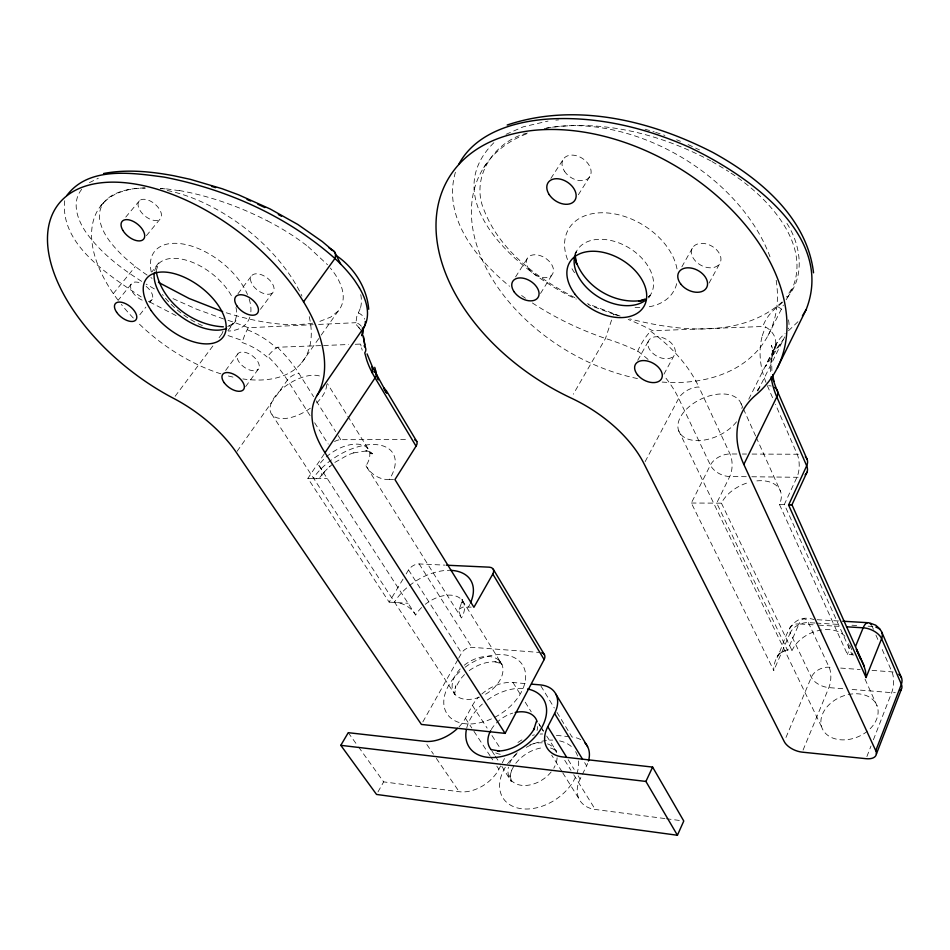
<?xml version="1.0" encoding="UTF-8"?>
<svg xmlns="http://www.w3.org/2000/svg" width="950" height="950" viewBox="0 0 950 950"><rect width="100%" height="100%" fill="white"/><g stroke="black" fill="none" stroke-linecap="round" stroke-linejoin="round"><path stroke-width="0.71" stroke-dasharray="4.75 3.56" d="M736.856 454.005L730.004 453.981A16.091 9.916 -24.9 0 0 710.386 465.084L691.339 503.025L773.787 670.498C773.241 660.582 780.152 646.974 792.039 650.607A30.59 21.506 -23.3 0 1 817.998 630.681A30.59 21.506 -23.3 0 1 845.951 637.533M156.227 270.691L158.697 262.817L151.881 271.973M64.719 200.735C59.731 245.456 110.639 276.296 142.381 297.754M762.304 335.694L765.403 326.942M393.537 479.572L389.322 479.512A49.566 27.134 -32.2 0 0 373.659 444.505A49.566 27.134 -32.2 0 0 313.168 478.432C322.121 480.807 324.769 470.642 318.725 465.369A30.863 16.684 -32.2 0 1 356.476 444.113A30.863 16.684 -32.2 0 1 365.988 465.785L461.474 617.987A28.809 17.741 -32.7 0 0 456.534 596.315A28.809 17.741 -32.7 0 0 425.279 604.307M575.462 253.602L576.139 251.465M360.181 308.643L356.796 316.516L355.953 322.691A10.022 9.108 2.2 0 1 361.831 326.966M455.406 172.271C442.213 217.491 476.758 259.314 509.556 286.259M613.249 314.973L613.534 314.117L592.729 306.423M611.574 320.079L605.482 338.473L573.301 394.202M866.887 756.58L870.972 746.059M873.406 739.789L891.694 692.657A14.856 6.056 -86.6 0 0 891.955 671.864L880.923 646.546M852.827 653.054L852.126 654.764L847.412 654.431L779.404 504.355A32.775 20.805 -24.5 0 0 755.737 481.009M574.786 255.752L576.994 250.432L574.679 254.22M803.071 750.084L828.875 687.61A14.547 6.329 -86.5 0 0 829.113 667.232L808.391 622.63A14.844 6.614 -87 0 0 798.986 623.948A15.01 8.467 23.4 0 0 790.222 632.902L773.787 670.498M785.971 737.473L811.336 677.279A14.582 10.414 -23.3 0 1 829.113 667.232L832.972 667.506M469.193 670.605C476.995 665.036 486.447 661.271 496.161 661.818L493.43 661.331L501.588 663.765L499.035 661.794L501.933 664.133L500.032 661.402L501.944 664.43L461.676 599.201L462.638 602.609L461.843 599.094L461.819 603.107L462.626 599.699L458.696 610.981L461.474 617.987M786.101 299.796C819.458 250.859 769.132 197.374 729.719 172.283M664.917 818.556L595.258 809.471A33.606 23.999 -31.8 0 1 580.106 779.024L586.589 765.842A32.811 22.824 -32.7 0 0 587.634 763.479M748.766 399.214L769.262 358.197L783.441 339.471L765.296 366.854L777.468 341.952L771.471 358.399L773.11 350.265L771.447 345.301L772.623 353.412A118.453 79.408 21.9 0 0 770.806 374.003M757.803 390.996L784.724 336.894M768.039 335.516L783.418 305.093M777.041 657.21L778.632 654.099L780.876 652.543M358.613 747.08L383.646 781.874L459.159 791.718A32.122 21.66 -34.8 0 0 498.881 769.262L505.566 756.509M645.145 461.629L678.68 398.406A16.566 9.69 -25.3 0 1 698.856 386.983L730.004 453.981A16.008 7.731 -89.4 0 1 729.754 476.508L716.704 503.072L787.514 650.299L798.986 623.948L814.779 624.898M663.943 374.205L674.215 355.276A14.725 9.642 28.5 0 0 659.941 337.012A14.725 9.642 28.5 0 0 650.607 350.918A14.725 9.642 28.5 0 0 674.215 355.276M709.08 283.064L719.649 263.661A15.711 10.996 28.5 0 0 704.698 243.592A15.711 10.996 28.5 0 0 694.201 259.528A15.711 10.996 28.5 0 0 719.649 263.661M459.064 726.845A32.941 21.387 -34.4 0 0 465.405 718.271L472.423 705.446A33.357 22.088 -33.1 0 1 478.681 697.003M791.445 289.216L786.659 296.733M637.747 360.299L648.886 340.302M681.863 266.843L692.633 247.653M422.845 721.893L457.971 659.454M458.684 658.184L461.558 653.089A8.348 5.308 -32.7 0 1 471.782 647.294L539.042 652.413M648.707 297.956L650.133 295.438L648.197 297.564L650.275 295.64L648.256 296.982M377.969 791.932L383.646 781.874M527.369 133.048C494.166 141.087 469.514 177.757 484.358 210.793C500.448 251.691 538.519 278.991 576.317 298.431M513.914 765.938L511.053 771.436L511.741 769.832L510.34 774.915L511.29 781.589L500.128 763.562M324.152 454.053L307.883 478.361L389.144 602.122L403.738 577.921M406.137 573.942L408.536 569.964A8.681 5.166 -32.4 0 1 419.164 563.944L445.039 565.131M540.526 293.443L552.651 273.837M578.348 194.786L590.152 176.023M515.577 276.937L527.131 258.756M550.881 178.422L562.899 159.885M483.764 167.556L487.599 162.011M237.132 451.25L287.411 380.083A9.441 4.714 -31.8 0 1 298.977 373.528L313.595 396.696M301.625 362.841L320.364 336.3M321.219 335.089L338.247 310.959C349.315 297.647 339.874 279.288 330.351 268.054M245.67 386.603L258.4 368.992A12.766 6.982 35.8 0 0 246.774 352.842A12.766 6.982 35.8 0 0 239.269 362.342A12.766 6.982 35.8 0 0 258.4 368.992M144.899 187.969C126.409 188.1 98.729 193.978 99.394 217.206C100.914 231.752 110.699 243.556 120.579 253.614A140.636 56.715 20.5 0 0 128.25 260.704L135.351 266.534A141.562 57.107 20.5 0 0 144.21 273.077L147.499 275.346M225.661 370.405L237.856 353.851M260.419 309.284L273.018 292.291A13.537 7.79 37 0 0 261.191 274.645A13.537 7.79 37 0 0 252.7 285.131A13.537 7.79 37 0 0 273.018 292.291M227.976 330.529L235.921 320.673L231.788 324.461L227.976 326.135M175.121 396.269L213.156 345.598M219.082 337.701L222.039 333.771L219.688 333.011M237.987 293.728L251.536 275.821M321.86 475.428L325.446 470.737M81.7 189.323C70.098 203.644 78.814 223.333 88.694 235.968C103.17 254.873 122.562 269.373 142.583 281.948M131.112 284.228L118.275 300.164M139.816 314.759L145.884 307.123M786.992 297.611C805.446 276.783 801.028 245.207 786.885 223.345M113.311 293.609L135.351 266.534M146.407 235.683L160.099 219.046A13.811 7.766 39.6 0 0 149.447 200.616A13.811 7.766 39.6 0 0 139.769 210.033A13.811 7.766 39.6 0 0 160.099 219.046M149.732 302.326L152.178 299.333M459.242 609.164L462.793 607.086L471.188 607.133M139.389 200.806L125.756 217.099M100.736 205.936L103.799 202.338M515.803 763.301C522.643 754.751 532.831 748.742 543.768 747.555M338.247 310.959L330.731 317.086L318.333 321.967M797.941 321.729L788.251 331.004M464.514 674.547L460.299 679.203L455.086 688.524L455.798 685.793L454.718 694.201L453.993 691.03L454.919 694.533L272.116 414.817M323.962 472.233L329.983 466.153M782.171 301.922C740.953 338.426 679.191 331.455 629.755 318.879M782.503 302.409L777.623 306.66A137.964 69.896 13 0 0 762.874 326.479L652.686 330.766A122.906 57.938 18.4 0 0 628.164 319.438M493.858 142.726C433.806 202.255 524.352 275.738 576.27 299.084M329.056 467.091L332.928 463.968M334.863 462.412L348.128 454.848L355.157 452.283L353.258 452.96L364.622 451.179L369.455 451.63L365.798 450.537L372.614 453.863L369.407 451.143L371.355 453.886L327.394 383.646M89.407 182.638L98.301 178.268M785.329 650.429L778.632 654.099L777.29 657.115C785.591 641.357 788.583 611.598 813.948 619.543M506.065 134.318L523.391 126.778L548.043 121.077M227.703 326.408L229.686 325.838M546.464 128.143C602.846 119.082 660.962 134.377 710.731 160.859M312.716 323.166C283.005 327.655 252.854 320.969 224.533 312.253M555.869 120.139L558.553 119.902M228.059 320.364A104.037 37.145 19.5 0 1 237.583 323.606L248.342 327.714L313.168 324.686M318.606 324.425L355.953 322.691M310.068 415.589L287.411 380.083A92.732 49.436 35.8 0 0 274.431 363.137L267.853 356.262A9.524 2.149 -45.1 0 1 277.543 347.249L321.005 345.586M323.606 345.491L348.603 344.529M355.253 344.28L360.608 344.078A9.856 6.804 -11.8 0 1 361.368 344.304M691.339 503.025L721.43 503.168A32.775 20.805 -24.5 0 1 749.811 482.161M334.543 441.548A9.179 4.893 -32 0 1 340.729 439.684L408.156 439.601M742.366 454.029L746.51 454.041M752.068 454.064L797.193 454.242A16.53 10.331 -23.3 0 1 799.781 454.444M746.273 476.698L729.754 476.508A16.067 9.963 25.9 0 1 710.386 465.084L678.68 398.406A105.949 65.74 29.7 0 0 664.026 375.796M751.818 476.758L796.931 477.28A16.494 10.391 24.2 0 0 799.52 477.114M307.883 478.361L327.322 478.634M779.404 504.355L787.277 504.533M389.322 479.512C379.679 479.964 370.559 474.121 365.988 465.785M838.494 620.967L815.397 619.626M814.91 623.022L808.391 622.63A14.903 10.331 -23.7 0 0 790.222 632.902L811.336 677.279A14.749 8.087 22.9 0 0 828.875 687.61L844.336 688.845M816.216 623.093L839.943 624.506M851.948 625.219L859.999 625.694M868.098 626.181L872.171 626.418A15.283 10.735 -21.6 0 1 873.406 626.537M818.746 625.136L838.779 626.335M389.144 602.122L408.096 603.274M160.467 188.563L167.414 189.026M840.703 668.076L860.213 669.524M872.041 670.391L891.955 671.864A14.951 10.806 -21.1 0 1 893.166 671.994M852.126 689.474L891.694 692.657A15.141 8.372 21.6 0 0 895.316 692.597M481.781 694.046A33.357 22.088 -33.1 0 1 512.976 682.504L528.236 683.846M556.415 735.336L569.133 736.678M666.366 818.746L682.326 820.824M179.36 190.713L168.15 189.109A120.436 48.391 20.7 0 0 160.277 188.361M853.836 655.037L852.126 654.764L784.344 504.462L796.931 477.28A16.376 7.434 -89.3 0 0 797.193 454.242L775.438 404.284M645.014 129.212L654.336 131.943M550.477 747.971L555.085 749.693L553.054 748.683L556.534 751.296L544.979 733.4M620.148 316.053L587.468 303.679M223.642 318.974L196.472 309.13L171.558 297.967M655.666 132.347L664.893 135.411M676.614 139.757L680.461 141.312M588.561 304.677L590.639 305.556M688.097 144.578L699.509 149.91M176.047 315.602L149.245 301.756M267.425 220.828L277.269 226.159A139.234 55.468 20.7 0 1 308.073 246.644M711.954 161.547L725.147 169.326M154.351 288.895L146.134 284.121M726.287 170.062L728.591 171.534M152.024 278.338L150.884 277.59M532.404 302.967C555.121 317.858 579.809 329.662 605.482 338.473A107.706 47.251 17 0 1 637.889 351.227A105.949 65.74 29.7 0 1 648.767 360.05M525.457 298.264L518.724 293.419M308.085 246.644L327.536 264.741M277.543 347.249L284.762 354.837A101.745 54.566 35.9 0 1 298.977 373.528M359.516 328.237L356.238 324.639L361.748 331.087M348.246 732.688L357.746 745.881M426.871 744.551L433.449 754.169M436.359 758.409L459.159 791.718M421.598 607.549A28.809 17.741 -32.7 0 0 415.684 614.994C411.338 607.477 402.99 602.526 394.286 602.431A46.799 28.547 -32.6 0 1 449.243 570.321M465.405 718.271L471.817 728.033M473.931 731.262L489.986 755.701M490.675 756.758L492.729 759.893M496.838 766.151L498.881 769.262M492.076 751.248L494.499 754.941M495.294 756.176L499.32 762.328M472.423 705.446L487.136 728.104M491.957 735.538L500.84 749.217M318.725 465.369L415.684 614.994M314.64 422.774L328.213 444.042M408.536 569.964L461.558 653.089M316.219 400.864L335.635 431.621M338.188 435.658L340.729 439.684M419.164 563.944L471.782 647.294M562.032 771.697L551.701 755.179M562.768 772.861L579.049 798.938M564.751 760.297L570.986 770.331M573.729 774.749L595.258 809.471M538.781 723.413L540.324 725.907M541.108 727.166L544.207 732.153M512.976 682.504L521.158 695.661M525.219 702.181L531.24 711.871M539.196 724.66L540.514 726.774M541.168 727.831L543.139 730.989M568.183 759.739L574.168 769.429M578.134 775.829L580.106 779.024M540.906 686.007L554.313 708.011M556.961 712.357L571.971 736.974A32.811 22.824 -32.7 0 1 581.091 739.836M584.642 762.648L586.589 765.842M678.573 430.481L821.714 727.094M721.43 503.168L792.039 650.607M741.024 403.524L742.852 407.586M743.458 408.939L755.63 436.003M756.236 437.356L780.568 491.471M849.882 645.477L852.91 652.211M865.023 679.131L877.135 706.04A29.664 21.708 -22.7 0 1 842.175 739.872A29.664 21.708 -22.7 0 1 829.219 704.544A29.664 21.708 -22.7 0 1 877.135 706.04M767.339 385.676L773.074 398.846M873.43 629.316L872.171 626.418A15.152 6.341 -87.1 0 0 871.756 625.575M875.936 635.099L878.441 640.834M362.247 350.241L361.546 347.866M361.048 345.966L360.608 344.078M771.887 370.607L771.614 360.478L773.11 350.265L772.623 353.412L775.818 344.423L772.623 353.412L774.951 346.833A121.042 57.071 12.1 0 1 785.116 333.438M776.174 280.298A165.146 112.433 30.9 0 1 661.236 381.995M637.462 378.563A165.146 112.433 30.9 0 1 482.173 259.659A165.146 112.433 30.9 0 1 529.399 132.81M544.326 128.642A165.146 112.433 30.9 0 1 770.106 257.082M736.523 421.8A34.046 20.259 -25 0 1 684.416 437.439A34.046 20.259 -25 0 1 699.865 399.629A34.046 20.259 -25 0 1 741.914 408.595M848.659 643.566A30.59 21.506 -23.3 0 1 847.412 654.431M613.534 314.106A122.906 57.938 18.4 0 1 618.45 315.792M650.809 331.396A121.268 75.929 29.7 0 1 698.856 386.983M637.616 351.5A16.874 3.658 -57.9 0 1 650.988 330.956M765.403 326.931A17.516 14.084 29.6 0 1 774.891 346.798M777.623 306.66A17.765 14.499 51.8 0 1 783.429 311.03M788.405 319.877A17.765 14.499 51.8 0 1 788.453 328.938M765.973 382.399A135.565 91.651 21.7 0 1 762.316 335.694M768.669 385.7A17.029 10.117 -23.8 0 1 771.258 386.032M575.201 254.351A42.952 28.916 30.9 0 1 628.472 247.534A42.952 28.916 30.9 0 1 648.363 297.683M676.697 283.67A61.026 41.456 30.9 0 1 647.092 307.099M639.825 307.574A61.026 41.456 30.9 0 1 634.327 307.337M574.572 272.721A61.026 41.456 30.9 0 1 570.701 266.499M567.506 259.576A61.026 41.456 30.9 0 1 608.558 213.061A61.026 41.456 30.9 0 1 677.207 270.144M309.213 316.623A127.454 70.941 37.6 0 1 242.868 378.931M232.999 377.103A127.454 70.941 37.6 0 1 225.779 375.274M220.899 373.837A127.454 70.941 37.6 0 1 137.299 322.074M133.321 318.036A127.454 70.941 37.6 0 1 121.362 304.439M118.014 300.129A127.454 70.941 37.6 0 1 145.386 188.088M167.259 190.487A127.454 70.941 37.6 0 1 301.993 296.163M146.157 286.401A12.991 6.982 38.1 0 1 148.343 301.447M142.167 300.152A12.991 6.982 38.1 0 1 130.577 286.888A12.991 6.982 38.1 0 1 141.134 283.337M179.253 190.511A130.031 52.036 20.7 0 1 267.342 220.899M326.586 384.584A31.801 16.102 -32 0 1 315.566 403.952M310.341 408.203A31.801 16.102 -32 0 1 273.339 415.957A31.801 16.102 -32 0 1 283.717 387.553A31.801 16.102 -32 0 1 321.777 376.901M469.728 604.556A46.799 28.547 -32.6 0 1 468.445 606.967M465.072 667.244A44.971 29.319 -33 0 1 525.671 675.996A44.971 29.319 -33 0 1 465.749 723.805A44.971 29.319 -33 0 1 461.664 669.964M464.289 665.226A27.977 18.086 -33 0 1 501.113 662.863A27.977 18.086 -33 0 1 483.289 695.471M479.524 697.134A27.977 18.086 -33 0 1 454.1 693.203A27.977 18.086 -33 0 1 460.738 668.42M235.98 307.432A47.88 26.446 37.5 0 1 228.071 327.738M154.636 270.892A47.88 26.446 37.5 0 1 189.786 261.321A47.88 26.446 37.5 0 1 232.797 298.348M249.85 317.146A58.342 32.443 37.6 0 1 228.416 331.063M202.35 325.577A58.342 32.443 37.6 0 1 162.498 294.536M151.252 271.926A58.342 32.443 37.6 0 1 186.794 244.779A58.342 32.443 37.6 0 1 247.487 294.524M249.149 299.012A58.342 32.443 37.6 0 1 250.705 313.381M360.762 294.631A156.833 62.617 20.7 0 1 360.264 308.679M358.304 312.989A10.177 9.262 30.2 0 1 364.705 319.188M378.658 380.38A95.487 4.477 73.4 0 1 375.369 368.612M247.368 329.793A89.918 81.367 4.4 0 1 276.533 348.139M248.342 327.714A9.571 0.974 -68.3 0 0 242.689 340.694L232.797 337.167A95.344 31.801 18.1 0 0 226.753 335.207M222.989 331.253A9.595 1.247 -71.4 0 1 222.074 333.474M241.989 342.475A71.642 65.182 5.9 0 1 267.069 356.998M575.605 751.64A43.094 29.925 -33.5 0 1 577.695 756.414M578.574 760.95A43.094 29.925 -33.5 0 1 529.946 808.866A43.094 29.925 -33.5 0 1 505.293 767.256M507.549 763.859A43.094 29.925 -33.5 0 1 518.498 752.578M526.324 747.329A43.094 29.925 -33.5 0 1 552.769 740.097M559.621 740.881A43.094 29.925 -33.5 0 1 573.444 748.636M547.521 743.862A26.814 18.477 -33.4 0 1 556.558 752.97M557.104 757.768A26.814 18.477 -33.4 0 1 553.779 768.206M551.166 771.958A26.814 18.477 -33.4 0 1 521.788 785.353A26.814 18.477 -33.4 0 1 508.404 767.184M509.663 763.325A26.814 18.477 -33.4 0 1 517.263 752.732M529.91 744.859A26.814 18.477 -33.4 0 1 542.212 742.841M466.699 728.116A44.223 29.569 -33.2 0 1 482.339 704.057M487.338 700.031A44.223 29.569 -33.2 0 1 525.825 688.691M537.664 726.56A27.229 18.347 -33.2 0 1 537.035 730.467M500.258 754.276A27.229 18.347 -33.2 0 1 493.406 751.581M491.245 729.553A27.229 18.347 -33.2 0 1 512.763 713.106M517.952 742.496A32.514 22.361 -33.3 0 1 522.583 739.504M532.463 735.371A32.514 22.361 -33.3 0 1 534.423 734.873M540.051 734.053A32.514 22.361 -33.3 0 1 542.652 733.994M759.81 386.947L757.281 390.462L759.81 386.947M510.15 777.326L510.067 775.105L510.126 777.326M528.687 268.755A14.844 9.761 32.7 0 0 552.104 274.692A14.844 9.761 32.7 0 0 538.959 255.277A14.844 9.761 32.7 0 0 528.687 268.755M564.371 171.095A15.865 11.127 33.9 0 0 589.546 177.009A15.865 11.127 33.9 0 0 575.783 155.562A15.865 11.127 33.9 0 0 564.371 171.095"/><path stroke-width="1.43" d="M805.315 456.831A16.53 10.331 -23.3 0 1 806.681 465.821L788.583 505.044L866.068 677.528L865.462 670.807L863.633 664.822L791.956 504.794L807.013 472.174M536.334 721.572L533.758 729.778L534.47 728.329C527.226 741.511 512.727 750.714 497.622 751.082L499.356 751.023L491.233 749.597M875.758 750.69L743.838 464.455A122.075 77.936 22.6 0 1 755.773 395.058A189.857 127.074 30.9 0 0 692.776 177.033A189.857 127.074 30.9 0 0 447.022 180.975A189.857 127.074 30.9 0 0 571.092 398.026A108.858 64.125 29.7 0 1 644.029 463.719L784.237 741.582A15.117 7.849 23.4 0 0 802.216 752.151L866.068 758.694A15.533 8.134 22.2 0 0 875.758 750.69L901.372 684.261A14.951 10.806 -21.1 0 0 898.771 674.262M876.375 754.074L901.36 689.296M866.068 677.528L881.612 638.685A15.283 10.735 -21.6 0 0 875.829 627.083M855.594 646.273L863.158 627.807A15.152 6.341 -87.1 0 1 871.304 624.803M457.544 728.365A32.941 21.387 -34.4 0 1 424.662 741.321L348.246 732.688L340.801 745.334L376.544 794.449L677.421 835.252L683.774 821.014L652.614 767.089L562.661 756.924A34.509 23.75 -31.6 0 1 547.77 726.738L554.586 713.474A33.666 22.551 -32.5 0 0 540.229 684.891L531.656 684.143M677.421 835.252L645.917 781.434L652.614 767.089M777.361 367.899L806.134 309.652C835.644 234.923 745.821 174.004 689.142 147.179C644.444 127.288 595.104 115.579 545.989 119.213C513 121.944 475.404 133.166 458.743 164.35M743.838 464.455L776.803 396.91A17.029 10.117 -23.8 0 0 774.666 387.386M505.091 733.376L325.007 452.758A103.93 58.057 32.4 0 1 316.884 395.687A160.966 87.934 37.4 0 0 220.756 219.26A160.966 87.934 37.4 0 0 49.531 222.442A160.966 87.934 37.4 0 0 173.565 398.347A95.617 47.453 35.3 0 1 236.301 452.414L421.408 724.446L505.091 733.376L544.136 659.573A8.55 5.593 -31.4 0 0 541.737 652.733M806.134 309.652L802.429 315.887M446.488 565.202L489.309 567.174A8.894 5.451 -31.2 0 1 492.801 574.049L473.919 607.299L394.939 479.584L416.053 446.168A9.429 5.178 -30.9 0 0 414.663 439.85M66.868 195.463C88.884 165.989 132.264 172.876 164.184 177.116C226.575 189.24 287.173 216.113 334.934 258.495A173.47 70.502 21.7 0 1 354.576 280.381L359.48 287.909M325.007 452.758L375.072 377.886A9.702 4.999 -30.8 0 0 373.837 371.723M316.884 395.687L363.897 327.429L366.035 322.727A167.034 67.996 21.6 0 0 359.409 287.909M303.525 301.863L334.934 258.495A10.759 6.899 -48.9 0 0 331.253 249.874M645.216 299.012L639.029 301.233L643.304 300.224C615.244 305.318 584.44 286.959 575.462 259.908L576.638 264.147L575.593 257.557M507.181 125.02C575.356 102.077 650.667 120.484 712.809 152.416C758.991 177.757 806.954 217.146 813.544 272.804M103.562 173.518C126.778 169.088 150.646 171.475 173.684 175.726L190.416 179.36L222.086 188.717L238.557 194.809L270.156 208.976L297.801 224.473L322.323 241.585L334.721 252.106L340.634 264.041M788.583 505.044L791.908 504.866L790.911 504.676M223.357 326.824C193.004 325.446 162.141 302.088 156.239 271.712M842.757 621.217L867.73 622.689M846.854 626.822L863.158 627.807A15.414 8.776 22 0 1 881.612 638.685L901.372 684.261A15.141 8.372 21.6 0 1 900.232 690.662M340.801 745.334L645.917 781.434M211.518 186.366L215.602 187.661M222.656 311.636L189.014 298.442L158.46 282.352M870.414 623.236L875.698 625.183L879.949 628.983M247.012 199.441L250.646 201.008M257.818 204.238L264.848 207.575M278.326 214.522L281.497 216.256M329.044 247.938L332.619 250.254M336.395 255.645C354.006 267.52 366.997 287.897 368.719 309.284M383.741 387.766L386.555 390.984L416.812 441.512M384.144 389.607L386.757 393.122L372.293 366.605L367.08 353.899M547.77 726.738L566.164 756.485M554.586 713.474L582.683 759.442M587.551 746.546L555.904 694.189M416.053 446.168L375.072 377.886A100.498 60.099 32.6 0 1 366.664 359.812L364.764 352.889A9.856 6.804 -11.8 0 0 364.076 345.836M492.801 574.049L544.136 659.573M493.323 569.323L544.492 654.811M864.369 666.746L856.342 649.194L860.593 659.169M901.514 677.849L881.826 632.273M807.168 459.479L776.352 388.823L772.754 378.658M365.406 347.581L363.292 336.775M772.647 374.633L773.918 381.342M364.717 344.85L363.339 335.861M372.602 368.802L372.293 366.605L372.424 373.196M771.115 376.841A118.453 79.408 21.9 0 0 776.803 396.91L806.681 465.821A16.494 10.391 24.2 0 1 805.113 474.798M646.261 299.689A42.952 28.916 30.9 0 1 598.334 296.887A42.952 28.916 30.9 0 1 574.786 255.752M365.287 321.468A10.177 9.262 30.2 0 1 363.897 327.429L362.318 331.503L361.95 335.742A10.022 9.108 2.2 0 0 362.354 327.94M450.098 570.332A46.799 28.547 -32.6 0 1 470.488 602.953M226.599 328.427A47.88 26.446 37.5 0 1 179.312 315.293A47.88 26.446 37.5 0 1 154.244 272.983M377.732 379.323A75.869 4.809 74.5 0 1 374.751 367.317M527.606 688.988A44.223 29.569 -33.2 0 1 542.961 725.218A44.223 29.569 -33.2 0 1 494.368 757.494A44.223 29.569 -33.2 0 1 466.367 729.659M515.197 712.476A27.229 18.347 -33.2 0 1 537.154 721.774M491.293 749.752A27.229 18.347 -33.2 0 1 490.628 730.633M584.82 742.734A32.811 22.824 -32.7 0 1 588.466 761.021M637.438 374.692A14.879 9.571 28.6 0 0 661.224 379.216A14.879 9.571 28.6 0 0 646.724 360.893A14.879 9.571 28.6 0 0 637.438 374.692M549.219 194.619A16.043 11.056 33.7 0 0 574.607 200.711A16.043 11.056 33.7 0 0 560.583 179.194A16.043 11.056 33.7 0 0 549.219 194.619M514.128 291.804A14.998 9.69 32.6 0 0 537.736 297.908A14.998 9.69 32.6 0 0 524.352 278.457A14.998 9.69 32.6 0 0 514.128 291.804M680.627 283.872A15.889 10.925 28.6 0 0 706.289 288.194A15.889 10.925 28.6 0 0 691.078 268.054A15.889 10.925 28.6 0 0 680.627 283.872M575.154 294.405A43.189 28.809 30.8 0 0 643.672 306.886A43.189 28.809 30.8 0 0 601.528 252.035A43.189 28.809 30.8 0 0 575.154 294.405M151.204 310.614A48.177 26.268 37.4 0 0 222.632 337.654A48.177 26.268 37.4 0 0 180.286 275.583A48.177 26.268 37.4 0 0 151.204 310.614M224.271 382.803A12.884 6.911 35.7 0 0 243.533 389.571A12.884 6.911 35.7 0 0 231.705 373.397A12.884 6.911 35.7 0 0 224.271 382.803M116.612 312.229A13.11 6.911 37.9 0 0 135.874 319.936A13.11 6.911 37.9 0 0 124.379 303.121A13.11 6.911 37.9 0 0 116.612 312.229M122.835 230.339A13.953 7.695 39.3 0 0 143.331 239.471A13.953 7.695 39.3 0 0 132.454 221.018A13.953 7.695 39.3 0 0 122.835 230.339M236.966 306.019A13.668 7.707 36.8 0 0 257.426 313.31A13.668 7.707 36.8 0 0 245.385 295.64A13.668 7.707 36.8 0 0 236.966 306.019"/></g></svg>
